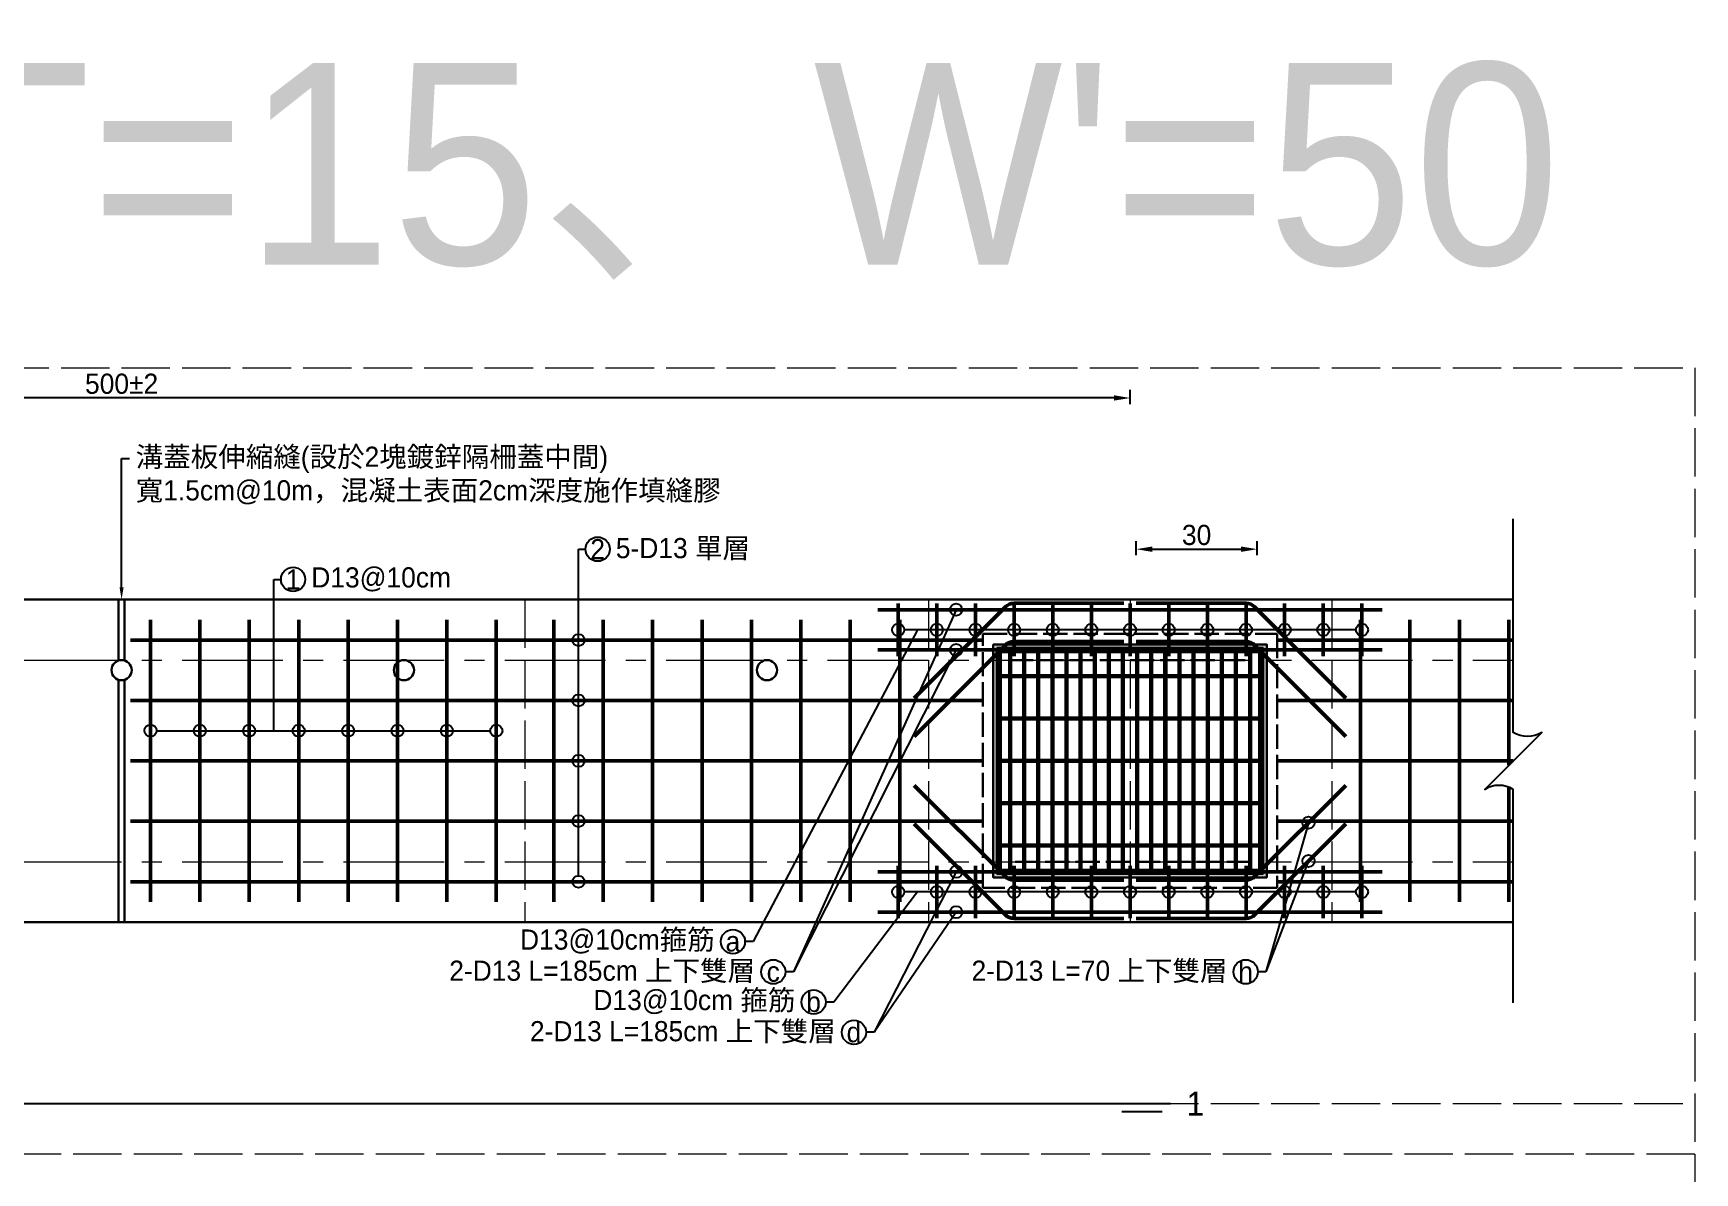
# Model space of a CAD drawing. Extents: x -4891 to 4829, y -5666 to -3242.
# Drawn here: x -2562.8 to -2150.9, y -4545.9 to -4263.3 of the extents above; entities that cross this region are included whole.
import ezdxf
from ezdxf import colors
from ezdxf.entities.mleader import LeaderData, LeaderLine
from ezdxf.math import Vec2, Vec3

# ---------------------------------------------------------------- set-up
doc = ezdxf.new("R2010")
doc.units = 0
doc.header["$MEASUREMENT"] = 0
doc.linetypes.add('ACAD_ISO02W100', pattern=[15, 12, -3])
doc.linetypes.add('CENTERX2', pattern=[4, 2.5, -0.5, 0.5, -0.5])
doc.layers.add('一、4.基本-隱藏', color=9, linetype='ACAD_ISO02W100', lineweight=20, plot=False)
doc.layers.add('三、3.文字-註解文字', color=2, linetype='Continuous')
for name, color, linetype, lineweight in [('二、1.繪圖-既有設施', 8, 'Continuous', 20), ('二、2.繪圖-施作項目', 181, 'Continuous', 30), ('二、5.繪圖-鋼筋', 60, 'Continuous', 50), ('二、6.繪圖-其他施作項目', 35, 'Continuous', 30)]:
    doc.layers.add(name, color=color, linetype=linetype, lineweight=lineweight)
doc.styles.add('次圖名(詳圖)', font='MS PGothic.ttf', dxfattribs={"height": 6})
doc.styles.add('註解文字', font='MS PGothic.ttf', dxfattribs={"height": 5})
doc.dimstyles.new('註解文字', dxfattribs={"dimtxt": 5, "dimasz": 4, "dimexe": 2, "dimexo": 2.5, "dimgap": 1, "dimtad": 2, "dimzin": 0, "dimdsep": 46, "dimtxsty": '註解文字', "dimcen": 0.1, "dimclrd": 144, "dimclre": 144, "dimclrt": 256, "dimadec": 0, "dimazin": 0, "dimtfac": 1, "dimtofl": 0, "dimtmove": 0, "dimatfit": 3, "dimfxl": 1.5, "dimfxlon": 1, "dimtolj": 1, "dimtzin": 0, "dimlwd": -1, "dimlwe": -1, "dimarcsym": 1})
pattern_1 = [(45, (-3611.2158, -4235.1416), (-2.65165, 2.65165), []), (45, (-3610.332, -4235.1416), (-2.65165, 2.65165), []), (45, (-3609.448, -4235.1416), (-2.65165, 2.65165), []), (45, (-3608.564, -4235.1416), (-2.65165, 2.65165), [])]

# ---------------------------------------------------------------- blocks, each defined once
blk = doc.blocks.new('_None')
blk = doc.blocks.new('*D168')
at = {"layer": 'Defpoints', "color": 0, "transparency": 16777216}
for p in [(-2790.85, -4353.8), (-2790.85, -4408.8), (-2290.85, -4408.8)]:
    blk.add_point(p, dxfattribs=at)
at = {"layer": '三、3.文字-註解文字', "color": 144, "transparency": 16777216}
for p, q in [((-2790.85, -4355.3), (-2790.85, -4351.8)), ((-2294.85, -4353.8), (-2786.85, -4353.8)), ((-2290.85, -4355.3), (-2290.85, -4351.8))]:
    blk.add_line(p, q, dxfattribs=at)
for points in [[(-2786.85, -4353.13), (-2786.85, -4354.46), (-2790.85, -4353.8)], [(-2294.85, -4353.13), (-2294.85, -4354.46), (-2290.85, -4353.8)]]:
    blk.add_solid(points, dxfattribs=at)
at = {"layer": '三、3.文字-註解文字', "transparency": 16777216, "insert": (-2540.85, -4350.3), "char_height": 5, "attachment_point": 5, "style": '註解文字'}
blk.add_mtext('\\A1;500±2', dxfattribs=at)
blk = doc.blocks.new('*D169')
at = {"layer": 'Defpoints', "color": 0, "linetype": 'Continuous', "transparency": 16777216}
for p in [(-2259.35, -4391.3), (-2289.35, -4404.72), (-2259.35, -4404.72)]:
    blk.add_point(p, dxfattribs=at)
at = {"layer": '三、3.文字-註解文字', "color": 144, "transparency": 16777216}
for p, q in [((-2289.35, -4392.8), (-2289.35, -4389.3)), ((-2259.35, -4392.8), (-2259.35, -4389.3)), ((-2285.35, -4391.3), (-2263.35, -4391.3))]:
    blk.add_line(p, q, dxfattribs=at)
at = {"layer": '三、3.文字-註解文字', "color": 144, "linetype": 'Continuous', "transparency": 16777216}
for points in [[(-2285.35, -4390.63), (-2285.35, -4391.96), (-2289.35, -4391.3)], [(-2263.35, -4390.63), (-2263.35, -4391.96), (-2259.35, -4391.3)]]:
    blk.add_solid(points, dxfattribs=at)
at = {"layer": '三、3.文字-註解文字', "linetype": 'Continuous', "transparency": 16777216, "insert": (-2274.35, -4387.8), "char_height": 5, "attachment_point": 5, "style": '註解文字'}
blk.add_mtext('\\A1;30', dxfattribs=at)
blk = doc.blocks.new('_Small')
at = {"color": 0, "linetype": 'ByBlock', "lineweight": -2}
blk.add_circle((0, 0), 0.25, dxfattribs=at)

msp = doc.modelspace()

# ---------------------------------------------------------------- hatches: boundary and pattern name
at = {"layer": '二、6.繪圖-其他施作項目'}
h = msp.add_hatch(color=256, dxfattribs=at)
h.dxf.hatch_style = 1
h.paths.add_polyline_path([(-2324.755, -4472.696), (-2256.955, -4472.696), (-2256.955, -4414.896), (-2324.755, -4414.896)])
h.paths.add_polyline_path([(-2323.855, -4415.796), (-2257.855, -4415.796), (-2257.855, -4471.796), (-2323.855, -4471.796)], flags=16)
h = msp.add_hatch(dxfattribs=at)
h.set_pattern_fill('ANSI34', color=256, scale=5)
h.set_pattern_definition(pattern_1)
h.paths.add_polyline_path([(-2258.855, -4422.546), (-2322.855, -4422.546), (-2322.855, -4423.046), (-2258.855, -4423.046)])
h = msp.add_hatch(dxfattribs=at)
h.set_pattern_fill('ANSI34', color=256, scale=5)
h.set_pattern_definition(pattern_1)
h.paths.add_polyline_path([(-2258.855, -4433.046), (-2322.855, -4433.046), (-2322.855, -4433.546), (-2258.855, -4433.546)])
h = msp.add_hatch(dxfattribs=at)
h.set_pattern_fill('ANSI34', color=256, scale=5)
h.set_pattern_definition(pattern_1)
h.paths.add_polyline_path([(-2258.855, -4443.546), (-2322.855, -4443.546), (-2322.855, -4444.046), (-2258.855, -4444.046)])
h = msp.add_hatch(dxfattribs=at)
h.set_pattern_fill('ANSI34', color=256, scale=5)
h.set_pattern_definition(pattern_1)
h.paths.add_polyline_path([(-2258.855, -4454.046), (-2322.855, -4454.046), (-2322.855, -4454.546), (-2258.855, -4454.546)])
h = msp.add_hatch(dxfattribs=at)
h.set_pattern_fill('ANSI34', color=256, scale=5)
h.set_pattern_definition(pattern_1)
h.paths.add_polyline_path([(-2258.855, -4464.546), (-2322.855, -4464.546), (-2322.855, -4465.046), (-2258.855, -4465.046)])

# ---------------------------------------------------------------- linework, layer by layer
at = {"layer": '一、4.基本-隱藏'}
for points in [[(-2930.855, -4346.296), (-2150.855, -4346.296), (-2150.855, -4853.296), (-2930.855, -4853.296)], [(-2930.855, -4346.296), (-2150.855, -4346.296), (-2150.855, -4541.296), (-2930.855, -4541.296)]]:
    msp.add_lwpolyline(points, close=True, dxfattribs=at)
for points in [[(-2440.855, -4403.796), (-2440.855, -4483.796)], [(-2340.855, -4403.796), (-2340.855, -4483.796)], [(-2290.855, -4403.796), (-2290.855, -4483.796)], [(-2240.855, -4403.796), (-2240.855, -4483.796)], [(-2930.855, -4528.796), (-2150.855, -4528.796)]]:
    msp.add_lwpolyline(points, dxfattribs=at)
at = {"layer": '三、3.文字-註解文字'}
msp.add_lwpolyline([(-2195.855, -4503.796), (-2195.855, -4450.867, 0.2828427), (-2202.926, -4450.867), (-2188.784, -4436.725, -0.2828427), (-2195.855, -4436.725), (-2195.855, -4383.796)], format="xyb", dxfattribs=at)
at = {"layer": '三、3.文字-註解文字', "color": 144}
for points in [[(-2234.855, -4411.296), (-2346.855, -4411.296)], [(-2532.205, -4436.315), (-2449.465, -4436.315)], [(-2234.855, -4476.296), (-2346.855, -4476.296)]]:
    msp.add_lwpolyline(points, dxfattribs=at)
at = {"layer": '三、3.文字-註解文字'}
for points in [[(-2800.855, -4528.796), (-2280.855, -4528.796)], [(-2282.855, -4530.796), (-2292.855, -4530.796)]]:
    msp.add_lwpolyline(points, dxfattribs=at)
for centre in [(-2422.83, -4391.296), (-2498.33, -4398.796), (-2389.308, -4488.602), (-2379.308, -4496.102), (-2262.191, -4496.102), (-2369.308, -4503.602), (-2359.308, -4511.102)]:
    msp.add_circle(centre, 3, dxfattribs=at)
at = {"layer": '三、3.文字-註解文字', "color": 144}
for centre in [(-2348.355, -4411.296), (-2338.772, -4411.296), (-2329.188, -4411.296), (-2319.605, -4411.296), (-2310.022, -4411.296), (-2300.438, -4411.296), (-2290.855, -4411.296), (-2281.272, -4411.296), (-2271.688, -4411.296), (-2262.105, -4411.296), (-2252.522, -4411.296), (-2242.938, -4411.296), (-2233.355, -4411.296), (-2427.58, -4413.833), (-2427.58, -4428.796), (-2533.705, -4436.277), (-2521.455, -4436.315), (-2509.205, -4436.315), (-2496.955, -4436.315), (-2484.705, -4436.315), (-2472.455, -4436.315), (-2460.205, -4436.315), (-2447.965, -4436.315), (-2427.58, -4443.796), (-2427.58, -4458.721), (-2427.58, -4473.758), (-2348.355, -4476.296), (-2338.772, -4476.296), (-2329.188, -4476.296), (-2319.605, -4476.296), (-2310.022, -4476.296), (-2300.438, -4476.296), (-2290.855, -4476.296), (-2281.272, -4476.296), (-2271.688, -4476.296), (-2262.105, -4476.296), (-2252.522, -4476.296), (-2242.938, -4476.296), (-2233.355, -4476.296)]:
    msp.add_circle(centre, 1.5, dxfattribs=at)
at = {"layer": '二、1.繪圖-既有設施', "linetype": 'CENTERX2', "ltscale": 10}
for points in [[(-2885.855, -4418.796), (-2195.855, -4418.796)], [(-2885.855, -4468.796), (-2195.855, -4468.796)]]:
    msp.add_lwpolyline(points, dxfattribs=at)
at = {"layer": '二、2.繪圖-施作項目', "linetype": 'Continuous'}
for points in [[(-2885.855, -4403.796), (-2195.855, -4403.796)], [(-2541.605, -4403.796), (-2541.605, -4418.911)], [(-2540.105, -4403.796), (-2540.105, -4418.911)], [(-2541.605, -4423.681), (-2541.605, -4483.796)], [(-2540.105, -4423.681), (-2540.105, -4483.796)], [(-2885.855, -4483.796), (-2195.855, -4483.796)]]:
    msp.add_lwpolyline(points, dxfattribs=at)
at = {"layer": '二、5.繪圖-鋼筋'}
for points in [[(-2353.355, -4406.296), (-2228.355, -4406.296)], [(-2348.355, -4417.796), (-2348.355, -4404.796)], [(-2338.772, -4417.796), (-2338.772, -4404.796)], [(-2329.188, -4417.796), (-2329.188, -4404.796)], [(-2319.605, -4417.796), (-2319.605, -4404.796)], [(-2310.022, -4417.796), (-2310.022, -4404.796)], [(-2300.438, -4417.796), (-2300.438, -4404.796)], [(-2290.855, -4417.796), (-2290.855, -4404.796)], [(-2281.272, -4417.796), (-2281.272, -4404.796)], [(-2271.688, -4417.796), (-2271.688, -4404.796)], [(-2262.105, -4417.796), (-2262.105, -4404.796)], [(-2252.522, -4417.796), (-2252.522, -4404.796)], [(-2242.938, -4417.796), (-2242.938, -4404.796)], [(-2233.355, -4417.796), (-2233.355, -4404.796)], [(-2533.705, -4408.846), (-2533.705, -4478.746)], [(-2521.455, -4408.846), (-2521.455, -4478.746)], [(-2509.205, -4408.846), (-2509.205, -4478.746)], [(-2496.955, -4408.846), (-2496.955, -4478.746)], [(-2484.705, -4408.846), (-2484.705, -4478.746)], [(-2472.455, -4408.846), (-2472.455, -4478.746)], [(-2460.205, -4408.846), (-2460.205, -4478.746)], [(-2447.965, -4408.846), (-2447.965, -4478.746)], [(-2433.705, -4408.846), (-2433.705, -4478.746)], [(-2421.455, -4408.846), (-2421.455, -4478.746)], [(-2409.205, -4408.846), (-2409.205, -4478.746)], [(-2396.955, -4408.846), (-2396.955, -4478.746)], [(-2384.705, -4408.846), (-2384.705, -4478.746)], [(-2372.455, -4408.846), (-2372.455, -4478.746)], [(-2360.205, -4408.846), (-2360.205, -4478.746)], [(-2347.965, -4408.846), (-2347.965, -4478.746)], [(-2233.705, -4408.846), (-2233.705, -4478.746)], [(-2221.455, -4408.846), (-2221.455, -4478.746)], [(-2209.205, -4408.846), (-2209.205, -4478.746)], [(-2196.955, -4408.846), (-2196.955, -4444.896)], [(-2353.355, -4416.296), (-2228.355, -4416.296)], [(-2196.955, -4450.322), (-2196.955, -4478.746)], [(-2353.355, -4471.296), (-2228.355, -4471.296)], [(-2348.355, -4469.796), (-2348.355, -4482.796)], [(-2338.772, -4469.796), (-2338.772, -4482.796)], [(-2329.188, -4469.796), (-2329.188, -4482.796)], [(-2319.605, -4469.796), (-2319.605, -4482.796)], [(-2310.022, -4469.796), (-2310.022, -4482.796)], [(-2300.438, -4469.796), (-2300.438, -4482.796)], [(-2290.855, -4469.796), (-2290.855, -4482.796)], [(-2281.272, -4469.796), (-2281.272, -4482.796)], [(-2271.688, -4469.796), (-2271.688, -4482.796)], [(-2262.105, -4469.796), (-2262.105, -4482.796)], [(-2252.522, -4469.796), (-2252.522, -4482.796)], [(-2242.938, -4469.796), (-2242.938, -4482.796)], [(-2233.355, -4469.796), (-2233.355, -4482.796)], [(-2353.355, -4481.296), (-2228.355, -4481.296)]]:
    msp.add_lwpolyline(points, dxfattribs=at)
for points in [[(-2292.355, -4404.716), (-2319.612, -4404.716, 0.1989124), (-2321.734, -4405.595), (-2344.355, -4428.216)], [(-2289.355, -4404.716), (-2262.098, -4404.716, -0.1989124), (-2259.976, -4405.595), (-2237.355, -4428.216)], [(-2292.355, -4414.216), (-2319.612, -4414.216, 0.1989124), (-2321.734, -4415.095), (-2344.355, -4437.716)], [(-2289.355, -4414.216), (-2262.098, -4414.216, -0.1989124), (-2259.976, -4415.095), (-2237.355, -4437.716)], [(-2292.355, -4473.376), (-2319.612, -4473.376, -0.1989124), (-2321.734, -4472.497), (-2344.355, -4449.876)], [(-2289.355, -4473.376), (-2262.098, -4473.376, 0.1989124), (-2259.976, -4472.497), (-2237.355, -4449.876)], [(-2292.355, -4482.876), (-2319.612, -4482.876, -0.1989124), (-2321.734, -4481.997), (-2344.355, -4459.376)], [(-2289.355, -4482.876), (-2262.098, -4482.876, 0.1989124), (-2259.976, -4481.997), (-2237.355, -4459.376)]]:
    msp.add_lwpolyline(points, format="xyb", dxfattribs=at)
at = {"layer": '二、5.繪圖-鋼筋', "linetype": 'Continuous'}
for points in [[(-2538.605, -4413.833), (-2327.355, -4413.833)], [(-2254.355, -4413.833), (-2195.855, -4413.833)], [(-2538.605, -4428.796), (-2327.355, -4428.796)], [(-2254.355, -4428.796), (-2195.855, -4428.796)], [(-2538.605, -4443.758), (-2327.355, -4443.758)], [(-2254.355, -4443.758), (-2195.855, -4443.758)], [(-2538.605, -4458.721), (-2327.355, -4458.721)], [(-2254.355, -4458.721), (-2195.855, -4458.721)], [(-2538.605, -4473.758), (-2327.355, -4473.758)], [(-2254.355, -4473.758), (-2195.855, -4473.758)]]:
    msp.add_lwpolyline(points, dxfattribs=at)
at = {"layer": '二、6.繪圖-其他施作項目', "linetype": 'ACAD_ISO02W100', "ltscale": 0.5}
for points in [[(-2327.355, -4412.296), (-2254.355, -4412.296), (-2254.355, -4475.296), (-2327.355, -4475.296)], [(-2320.855, -4418.796), (-2260.855, -4418.796), (-2260.855, -4468.796), (-2320.855, -4468.796)]]:
    msp.add_lwpolyline(points, close=True, dxfattribs=at)
at = {"layer": '二、6.繪圖-其他施作項目'}
for points in [[(-2324.755, -4414.896), (-2256.955, -4414.896), (-2256.955, -4472.696), (-2324.755, -4472.696)], [(-2323.855, -4415.796), (-2257.855, -4415.796), (-2257.855, -4471.796), (-2323.855, -4471.796)], [(-2323.355, -4416.296), (-2258.355, -4416.296), (-2258.355, -4471.296), (-2323.355, -4471.296)]]:
    msp.add_lwpolyline(points, close=True, dxfattribs=at)
for points in [[(-2323.355, -4416.296), (-2258.355, -4416.296)], [(-2323.355, -4416.296), (-2323.355, -4471.296)], [(-2322.855, -4416.296), (-2322.855, -4471.296)], [(-2322.855, -4416.796), (-2258.855, -4416.796)], [(-2320.855, -4416.796), (-2320.855, -4422.546)], [(-2320.355, -4416.796), (-2320.355, -4422.546)], [(-2317.355, -4416.796), (-2317.355, -4422.546)], [(-2316.855, -4416.796), (-2316.855, -4422.546)], [(-2313.855, -4416.796), (-2313.855, -4422.546)], [(-2313.355, -4416.796), (-2313.355, -4422.546)], [(-2310.355, -4416.796), (-2310.355, -4422.546)], [(-2309.855, -4416.796), (-2309.855, -4422.546)], [(-2306.855, -4416.796), (-2306.855, -4422.546)], [(-2306.355, -4416.796), (-2306.355, -4422.546)], [(-2303.355, -4416.796), (-2303.355, -4422.546)], [(-2302.855, -4416.796), (-2302.855, -4422.546)], [(-2299.855, -4416.796), (-2299.855, -4422.546)], [(-2299.355, -4416.796), (-2299.355, -4422.546)], [(-2296.355, -4416.796), (-2296.355, -4422.546)], [(-2295.855, -4416.796), (-2295.855, -4422.546)], [(-2292.855, -4416.796), (-2292.855, -4422.546)], [(-2292.355, -4416.796), (-2292.355, -4422.546)], [(-2289.355, -4416.796), (-2289.355, -4422.546)], [(-2288.855, -4416.796), (-2288.855, -4422.546)], [(-2285.855, -4416.796), (-2285.855, -4422.546)], [(-2285.355, -4416.796), (-2285.355, -4422.546)], [(-2282.355, -4416.796), (-2282.355, -4422.546)], [(-2281.855, -4416.796), (-2281.855, -4422.546)], [(-2278.855, -4416.796), (-2278.855, -4422.546)], [(-2278.355, -4416.796), (-2278.355, -4422.546)], [(-2275.355, -4416.796), (-2275.355, -4422.546)], [(-2274.855, -4416.796), (-2274.855, -4422.546)], [(-2271.855, -4416.796), (-2271.855, -4422.546)], [(-2271.355, -4416.796), (-2271.355, -4422.546)], [(-2268.355, -4416.796), (-2268.355, -4422.546)], [(-2267.855, -4416.796), (-2267.855, -4422.546)], [(-2264.855, -4416.796), (-2264.855, -4422.546)], [(-2264.355, -4416.796), (-2264.355, -4422.546)], [(-2261.355, -4416.796), (-2261.355, -4422.546)], [(-2260.855, -4416.796), (-2260.855, -4422.546)], [(-2258.855, -4416.296), (-2258.855, -4471.296)], [(-2258.355, -4416.296), (-2258.355, -4471.296)], [(-2322.855, -4422.546), (-2258.855, -4422.546)], [(-2322.855, -4423.046), (-2258.855, -4423.046)], [(-2320.855, -4423.046), (-2320.855, -4433.046)], [(-2320.355, -4423.046), (-2320.355, -4433.046)], [(-2317.355, -4423.046), (-2317.355, -4433.046)], [(-2316.855, -4423.046), (-2316.855, -4433.046)], [(-2313.855, -4423.046), (-2313.855, -4433.046)], [(-2313.355, -4423.046), (-2313.355, -4433.046)], [(-2310.355, -4423.046), (-2310.355, -4433.046)], [(-2309.855, -4423.046), (-2309.855, -4433.046)], [(-2306.855, -4423.046), (-2306.855, -4433.046)], [(-2306.355, -4423.046), (-2306.355, -4433.046)], [(-2303.355, -4423.046), (-2303.355, -4433.046)], [(-2302.855, -4423.046), (-2302.855, -4433.046)], [(-2299.855, -4423.046), (-2299.855, -4433.046)], [(-2299.355, -4423.046), (-2299.355, -4433.046)], [(-2296.355, -4423.046), (-2296.355, -4433.046)], [(-2295.855, -4423.046), (-2295.855, -4433.046)], [(-2292.855, -4423.046), (-2292.855, -4433.046)], [(-2292.355, -4423.046), (-2292.355, -4433.046)], [(-2289.355, -4423.046), (-2289.355, -4433.046)], [(-2288.855, -4423.046), (-2288.855, -4433.046)], [(-2285.855, -4423.046), (-2285.855, -4433.046)], [(-2285.355, -4423.046), (-2285.355, -4433.046)], [(-2282.355, -4423.046), (-2282.355, -4433.046)], [(-2281.855, -4423.046), (-2281.855, -4433.046)], [(-2278.855, -4423.046), (-2278.855, -4433.046)], [(-2278.355, -4423.046), (-2278.355, -4433.046)], [(-2275.355, -4423.046), (-2275.355, -4433.046)], [(-2274.855, -4423.046), (-2274.855, -4433.046)], [(-2271.855, -4423.046), (-2271.855, -4433.046)], [(-2271.355, -4423.046), (-2271.355, -4433.046)], [(-2268.355, -4423.046), (-2268.355, -4433.046)], [(-2267.855, -4423.046), (-2267.855, -4433.046)], [(-2264.855, -4423.046), (-2264.855, -4433.046)], [(-2264.355, -4423.046), (-2264.355, -4433.046)], [(-2261.355, -4423.046), (-2261.355, -4433.046)], [(-2260.855, -4423.046), (-2260.855, -4433.046)], [(-2322.855, -4433.046), (-2258.855, -4433.046)], [(-2322.855, -4433.546), (-2258.855, -4433.546)], [(-2320.855, -4433.546), (-2320.855, -4443.546)], [(-2320.355, -4433.546), (-2320.355, -4443.546)], [(-2317.355, -4433.546), (-2317.355, -4443.546)], [(-2316.855, -4433.546), (-2316.855, -4443.546)], [(-2313.855, -4433.546), (-2313.855, -4443.546)], [(-2313.355, -4433.546), (-2313.355, -4443.546)], [(-2310.355, -4433.546), (-2310.355, -4443.546)], [(-2309.855, -4433.546), (-2309.855, -4443.546)], [(-2306.855, -4433.546), (-2306.855, -4443.546)], [(-2306.355, -4433.546), (-2306.355, -4443.546)], [(-2303.355, -4433.546), (-2303.355, -4443.546)], [(-2302.855, -4433.546), (-2302.855, -4443.546)], [(-2299.855, -4433.546), (-2299.855, -4443.546)], [(-2299.355, -4433.546), (-2299.355, -4443.546)], [(-2296.355, -4433.546), (-2296.355, -4443.546)], [(-2295.855, -4433.546), (-2295.855, -4443.546)], [(-2292.855, -4433.546), (-2292.855, -4443.546)], [(-2292.355, -4433.546), (-2292.355, -4443.546)], [(-2289.355, -4433.546), (-2289.355, -4443.546)], [(-2288.855, -4433.546), (-2288.855, -4443.546)], [(-2285.855, -4433.546), (-2285.855, -4443.546)], [(-2285.355, -4433.546), (-2285.355, -4443.546)], [(-2282.355, -4433.546), (-2282.355, -4443.546)], [(-2281.855, -4433.546), (-2281.855, -4443.546)], [(-2278.855, -4433.546), (-2278.855, -4443.546)], [(-2278.355, -4433.546), (-2278.355, -4443.546)], [(-2275.355, -4433.546), (-2275.355, -4443.546)], [(-2274.855, -4433.546), (-2274.855, -4443.546)], [(-2271.855, -4433.546), (-2271.855, -4443.546)], [(-2271.355, -4433.546), (-2271.355, -4443.546)], [(-2268.355, -4433.546), (-2268.355, -4443.546)], [(-2267.855, -4433.546), (-2267.855, -4443.546)], [(-2264.855, -4433.546), (-2264.855, -4443.546)], [(-2264.355, -4433.546), (-2264.355, -4443.546)], [(-2261.355, -4433.546), (-2261.355, -4443.546)], [(-2260.855, -4433.546), (-2260.855, -4443.546)], [(-2322.855, -4443.546), (-2258.855, -4443.546)], [(-2322.855, -4444.046), (-2258.855, -4444.046)], [(-2320.855, -4444.046), (-2320.855, -4454.046)], [(-2320.355, -4444.046), (-2320.355, -4454.046)], [(-2317.355, -4444.046), (-2317.355, -4454.046)], [(-2316.855, -4444.046), (-2316.855, -4454.046)], [(-2313.855, -4444.046), (-2313.855, -4454.046)], [(-2313.355, -4444.046), (-2313.355, -4454.046)], [(-2310.355, -4444.046), (-2310.355, -4454.046)], [(-2309.855, -4444.046), (-2309.855, -4454.046)], [(-2306.855, -4444.046), (-2306.855, -4454.046)], [(-2306.355, -4444.046), (-2306.355, -4454.046)], [(-2303.355, -4444.046), (-2303.355, -4454.046)], [(-2302.855, -4444.046), (-2302.855, -4454.046)], [(-2299.855, -4444.046), (-2299.855, -4454.046)], [(-2299.355, -4444.046), (-2299.355, -4454.046)], [(-2296.355, -4444.046), (-2296.355, -4454.046)], [(-2295.855, -4444.046), (-2295.855, -4454.046)], [(-2292.855, -4444.046), (-2292.855, -4454.046)], [(-2292.355, -4444.046), (-2292.355, -4454.046)], [(-2289.355, -4444.046), (-2289.355, -4454.046)], [(-2288.855, -4444.046), (-2288.855, -4454.046)], [(-2285.855, -4444.046), (-2285.855, -4454.046)], [(-2285.355, -4444.046), (-2285.355, -4454.046)], [(-2282.355, -4444.046), (-2282.355, -4454.046)], [(-2281.855, -4444.046), (-2281.855, -4454.046)], [(-2278.855, -4444.046), (-2278.855, -4454.046)], [(-2278.355, -4444.046), (-2278.355, -4454.046)], [(-2275.355, -4444.046), (-2275.355, -4454.046)], [(-2274.855, -4444.046), (-2274.855, -4454.046)], [(-2271.855, -4444.046), (-2271.855, -4454.046)], [(-2271.355, -4444.046), (-2271.355, -4454.046)], [(-2268.355, -4444.046), (-2268.355, -4454.046)], [(-2267.855, -4444.046), (-2267.855, -4454.046)], [(-2264.855, -4444.046), (-2264.855, -4454.046)], [(-2264.355, -4444.046), (-2264.355, -4454.046)], [(-2261.355, -4444.046), (-2261.355, -4454.046)], [(-2260.855, -4444.046), (-2260.855, -4454.046)], [(-2322.855, -4454.046), (-2258.855, -4454.046)], [(-2322.855, -4454.546), (-2258.855, -4454.546)], [(-2320.855, -4454.546), (-2320.855, -4464.546)], [(-2320.355, -4454.546), (-2320.355, -4464.546)], [(-2317.355, -4454.546), (-2317.355, -4464.546)], [(-2316.855, -4454.546), (-2316.855, -4464.546)], [(-2313.855, -4454.546), (-2313.855, -4464.546)], [(-2313.355, -4454.546), (-2313.355, -4464.546)], [(-2310.355, -4454.546), (-2310.355, -4464.546)], [(-2309.855, -4454.546), (-2309.855, -4464.546)], [(-2306.855, -4454.546), (-2306.855, -4464.546)], [(-2306.355, -4454.546), (-2306.355, -4464.546)], [(-2303.355, -4454.546), (-2303.355, -4464.546)], [(-2302.855, -4454.546), (-2302.855, -4464.546)], [(-2299.855, -4454.546), (-2299.855, -4464.546)], [(-2299.355, -4454.546), (-2299.355, -4464.546)], [(-2296.355, -4454.546), (-2296.355, -4464.546)], [(-2295.855, -4454.546), (-2295.855, -4464.546)], [(-2292.855, -4454.546), (-2292.855, -4464.546)], [(-2292.355, -4454.546), (-2292.355, -4464.546)], [(-2289.355, -4454.546), (-2289.355, -4464.546)], [(-2288.855, -4454.546), (-2288.855, -4464.546)], [(-2285.855, -4454.546), (-2285.855, -4464.546)], [(-2285.355, -4454.546), (-2285.355, -4464.546)], [(-2282.355, -4454.546), (-2282.355, -4464.546)], [(-2281.855, -4454.546), (-2281.855, -4464.546)], [(-2278.855, -4454.546), (-2278.855, -4464.546)], [(-2278.355, -4454.546), (-2278.355, -4464.546)], [(-2275.355, -4454.546), (-2275.355, -4464.546)], [(-2274.855, -4454.546), (-2274.855, -4464.546)], [(-2271.855, -4454.546), (-2271.855, -4464.546)], [(-2271.355, -4454.546), (-2271.355, -4464.546)], [(-2268.355, -4454.546), (-2268.355, -4464.546)], [(-2267.855, -4454.546), (-2267.855, -4464.546)], [(-2264.855, -4454.546), (-2264.855, -4464.546)], [(-2264.355, -4454.546), (-2264.355, -4464.546)], [(-2261.355, -4454.546), (-2261.355, -4464.546)], [(-2260.855, -4454.546), (-2260.855, -4464.546)], [(-2322.855, -4464.546), (-2258.855, -4464.546)], [(-2322.855, -4465.046), (-2258.855, -4465.046)], [(-2320.855, -4465.046), (-2320.855, -4470.796)], [(-2320.355, -4465.046), (-2320.355, -4470.796)], [(-2317.355, -4465.046), (-2317.355, -4470.796)], [(-2316.855, -4465.046), (-2316.855, -4470.796)], [(-2313.855, -4465.046), (-2313.855, -4470.796)], [(-2313.355, -4465.046), (-2313.355, -4470.796)], [(-2310.355, -4465.046), (-2310.355, -4470.796)], [(-2309.855, -4465.046), (-2309.855, -4470.796)], [(-2306.855, -4465.046), (-2306.855, -4470.796)], [(-2306.355, -4465.046), (-2306.355, -4470.796)], [(-2303.355, -4465.046), (-2303.355, -4470.796)], [(-2302.855, -4465.046), (-2302.855, -4470.796)], [(-2299.855, -4465.046), (-2299.855, -4470.796)], [(-2299.355, -4465.046), (-2299.355, -4470.796)], [(-2296.355, -4465.046), (-2296.355, -4470.796)], [(-2295.855, -4465.046), (-2295.855, -4470.796)], [(-2292.855, -4465.046), (-2292.855, -4470.796)], [(-2292.355, -4465.046), (-2292.355, -4470.796)], [(-2289.355, -4465.046), (-2289.355, -4470.796)], [(-2288.855, -4465.046), (-2288.855, -4470.796)], [(-2285.855, -4465.046), (-2285.855, -4470.796)], [(-2285.355, -4465.046), (-2285.355, -4470.796)], [(-2282.355, -4465.046), (-2282.355, -4470.796)], [(-2281.855, -4465.046), (-2281.855, -4470.796)], [(-2278.855, -4465.046), (-2278.855, -4470.796)], [(-2278.355, -4465.046), (-2278.355, -4470.796)], [(-2275.355, -4465.046), (-2275.355, -4470.796)], [(-2274.855, -4465.046), (-2274.855, -4470.796)], [(-2271.855, -4465.046), (-2271.855, -4470.796)], [(-2271.355, -4465.046), (-2271.355, -4470.796)], [(-2268.355, -4465.046), (-2268.355, -4470.796)], [(-2267.855, -4465.046), (-2267.855, -4470.796)], [(-2264.855, -4465.046), (-2264.855, -4470.796)], [(-2264.355, -4465.046), (-2264.355, -4470.796)], [(-2261.355, -4465.046), (-2261.355, -4470.796)], [(-2260.855, -4465.046), (-2260.855, -4470.796)], [(-2323.355, -4471.296), (-2258.355, -4471.296)], [(-2322.855, -4470.796), (-2258.855, -4470.796)]]:
    msp.add_lwpolyline(points, dxfattribs=at)
for centre in [(-2540.855, -4421.296), (-2470.855, -4421.296), (-2380.855, -4421.296)]:
    msp.add_circle(centre, 2.5, dxfattribs=at)

# ---------------------------------------------------------------- texts
at = {"layer": '三、3.文字-註解文字'}
for s, width, gutter_width, insert, char_height, attachment_point, style in [("{\\fMS PGothic|b0|i0|c128|p34;原址拓寬  T=15、W}'{\\fMS PGothic|b0|i0|c128|p34;=}5{\\fMS PGothic|b0|i0|c128|p34;0}", 736.25874, 25, (-2540.855, -4326.296), 50, 8, '註解文字'), ('2', 8.38231, 30, (-2422.83, -4391.296), 5, 5, '註解文字'), ('5-D13 單層', 42.88103, 30, (-2418.33, -4391.296), 5, 4, '註解文字'), ('1', 8.38231, 30, (-2498.33, -4398.796), 5, 5, '註解文字'), ('D13@10cm', 15.95159, 30, (-2493.83, -4398.796), 5, 4, '註解文字'), ('{\\fMS PGothic|b0|i0|c128|p34;D13@10cm}箍筋', 47.84009, 30, (-2393.808, -4488.602), 5, 6, '註解文字'), ('a', 8.38231, 30, (-2389.308, -4488.602), 5, 5, '註解文字'), ('{\\fMS PGothic|b0|i0|c128|p34;2-D13 L=1}8{\\fMS PGothic|b0|i0|c128|p34;5cm }上下雙{\\fMS PGothic|b0|i0|c128|p34;層}', 82.71347, 30, (-2383.808, -4496.102), 5, 6, '註解文字'), ('{\\fMS PGothic|b0|i0|c128|p34;2-D13 L=70 }上下雙{\\fMS PGothic|b0|i0|c128|p34;層}', 78.12323, 30, (-2266.691, -4496.102), 5, 6, '註解文字'), ('h', 8.38231, 30, (-2262.191, -4496.102), 5, 5, '註解文字'), ('c', 8.38231, 30, (-2379.308, -4496.102), 5, 5, '註解文字'), ('{\\fMS PGothic|b0|i0|c128|p34;D13@10cm }箍筋', 78.12323, 30, (-2373.808, -4503.602), 5, 6, '註解文字'), ('b', 8.38231, 30, (-2369.308, -4503.602), 5, 5, '註解文字'), ('{\\fMS PGothic|b0|i0|c128|p34;2-D13 L=1}8{\\fMS PGothic|b0|i0|c128|p34;5cm }上下雙{\\fMS PGothic|b0|i0|c128|p34;層}', 81.61171, 30, (-2363.808, -4511.102), 5, 6, '註解文字'), ('d', 8.38231, 30, (-2359.308, -4511.102), 5, 5, '註解文字'), ('1', 3, 15, (-2276.855, -4528.796), 6, 4, '次圖名(詳圖)')]:
    msp.add_mtext_dynamic_manual_height_columns(s, width=width, gutter_width=gutter_width, heights=[0], dxfattribs=dict(at, insert=insert, char_height=char_height, attachment_point=attachment_point, style=style))

# ---------------------------------------------------------------- dimensions: what is measured, and where the dimension line sits
dim = msp.add_linear_dim(base=(-2790.855, -4353.796), p1=(-2290.855, -4408.796), p2=(-2790.855, -4408.796), text='500±2', dimstyle='註解文字', dxfattribs=at)
dim.commit()
dim.dimension.update_dxf_attribs({"geometry": '*D168', "text_midpoint": (-2540.855, -4350.296)})
at = {"layer": '三、3.文字-註解文字', "linetype": 'Continuous'}
dim = msp.add_linear_dim(base=(-2259.355, -4391.296), p1=(-2289.355, -4404.716), p2=(-2259.355, -4404.716), text='30', dimstyle='註解文字', dxfattribs=at)
dim.commit()
dim.dimension.update_dxf_attribs({"geometry": '*D169', "text_midpoint": (-2274.355, -4387.796)})

# ---------------------------------------------------------------- leaders
at = {"layer": '三、3.文字-註解文字'}
ml = msp.add_multileader_mtext('Standard', dxfattribs=at)
ml.set_content('{\\fMS PGothic|b0|i0|c128|p34;溝蓋板伸縮縫(設於2塊鍍鋅隔柵蓋中間)}\\P{\\fMS PGothic|b0|i0|c128|p34;寬1.5cm@10m，混凝土表面2cm深度施作填縫膠}', color=256, style='註解文字')
ml.set_leader_properties(color=144, linetype='ByLayer', lineweight=-1)
ml.build(insert=Vec2(0, 0))
ml.multileader.update_dxf_attribs({"dogleg_length": 2, "arrow_head_size": 3})
ctx = ml.context
ctx.base_point, ctx.char_height, ctx.arrow_head_size, ctx.landing_gap_size, ctx.plane_origin = Vec3(-2538.855, -4368.796), 5, 3, 1.5, Vec3(-2540.855, -4393.602)
notes = []
notes.append((ctx, [(1, (1, 1, 0), (-2540.855, -4368.796), (1, 0), 2, [(0, [(-2540.855, -4403.796)], 0, [])])]))
ctx.mtext.insert, ctx.mtext.width, ctx.mtext.flow_direction = Vec3(-2537.355, -4365.87), 178.42764, 5
ml = msp.add_multileader_mtext('Standard', dxfattribs=at)
ml.set_content('{\\fMS PGothic|b0|i0|c128|p34; }', color=256, style='註解文字')
ml.set_leader_properties(color=144, linetype='ByLayer', lineweight=-1)
ml.set_arrow_properties(name='NONE')
ml.build(insert=Vec2(0, 0))
ml.multileader.update_dxf_attribs({"dogleg_length": 1.75, "arrow_head_size": 3})
ctx = ml.context
ctx.base_point, ctx.char_height, ctx.arrow_head_size, ctx.landing_gap_size, ctx.plane_origin = Vec3(-2425.83, -4391.296), 3, 3, 3, Vec3(-2456.476, -4425.864)
notes.append((ctx, [(0, (1, 1, 0), (-2427.58, -4391.296), (1, 0), 1.75, [(0, [(-2427.58, -4472.258)], 0, [])])]))
ctx.mtext.insert, ctx.mtext.flow_direction = Vec3(-2422.83, -4389.796), 5
ml = msp.add_multileader_mtext('Standard', dxfattribs=at)
ml.set_content('{\\fMS PGothic|b0|i0|c128|p34; }', color=256, style='註解文字')
ml.set_leader_properties(color=144, linetype='ByLayer', lineweight=-1)
ml.set_arrow_properties(name='NONE')
ml.build(insert=Vec2(0, 0))
ml.multileader.update_dxf_attribs({"dogleg_length": 1.75, "arrow_head_size": 3})
ctx = ml.context
ctx.base_point, ctx.char_height, ctx.arrow_head_size, ctx.landing_gap_size, ctx.plane_origin = Vec3(-2501.33, -4398.796), 3, 3, 3, Vec3(-2531.976, -4425.883)
notes.append((ctx, [(0, (1, 1, 0), (-2503.08, -4398.796), (1, 0), 1.75, [(0, [(-2503.08, -4436.315)], 0, [])])]))
ctx.mtext.insert, ctx.mtext.flow_direction = Vec3(-2498.33, -4397.296), 5
ml = msp.add_multileader_mtext('Standard', dxfattribs=at)
ml.set_content(' ', color=256, style='註解文字')
ml.set_leader_properties(color=144, linetype='ByLayer', lineweight=-1)
ml.set_arrow_properties(name='SMALL')
ml.build(insert=Vec2(0, 0))
ml.multileader.update_dxf_attribs({"dogleg_length": 2, "arrow_head_size": 6})
ctx = ml.context
ctx.base_point, ctx.char_height, ctx.arrow_head_size, ctx.landing_gap_size, ctx.plane_origin = Vec3(-2384.524, -4496.102), 5, 6, 3, Vec3(-2356.583, -4461.116)
ctx.text_align_type = 2
notes.append((ctx, [(1, (1, 1, 0), (-2374.308, -4496.102), (-1, 0), 2, [(0, [(-2333.98, -4406.296)], 0, [])])]))
ctx.mtext.insert, ctx.mtext.alignment, ctx.mtext.flow_direction = Vec3(-2379.308, -4493.602), 3, 5
ml = msp.add_multileader_mtext('Standard', dxfattribs=at)
ml.set_content(' ', color=256, style='註解文字')
ml.set_leader_properties(color=144, linetype='ByLayer', lineweight=-1)
ml.set_arrow_properties(name='NONE')
ml.build(insert=Vec2(0, 0))
ml.multileader.update_dxf_attribs({"dogleg_length": 2, "arrow_head_size": 3})
ctx = ml.context
ctx.base_point, ctx.char_height, ctx.arrow_head_size, ctx.landing_gap_size, ctx.plane_origin = Vec3(-2394.524, -4488.602), 5, 3, 3, Vec3(-2366.167, -4473.616)
ctx.text_align_type = 2
notes.append((ctx, [(1, (1, 1, 0), (-2384.308, -4488.602), (-1, 0), 2, [(0, [(-2343.563, -4411.296)], 0, [])])]))
ctx.mtext.insert, ctx.mtext.alignment, ctx.mtext.flow_direction = Vec3(-2389.308, -4486.102), 3, 5
ml = msp.add_multileader_mtext('Standard', dxfattribs=at)
ml.set_content('{\\fMS PGothic|b0|i0|c128|p34; }', color=256, style='註解文字')
ml.set_leader_properties(color=144, linetype='ByLayer', lineweight=-1)
ml.set_arrow_properties(name='SMALL')
ml.build(insert=Vec2(0, 0))
ml.multileader.update_dxf_attribs({"dogleg_length": 2, "arrow_head_size": 6})
ctx = ml.context
ctx.base_point, ctx.char_height, ctx.arrow_head_size, ctx.landing_gap_size, ctx.plane_origin = Vec3(-2384.524, -4496.102), 5, 6, 3, Vec3(-2356.583, -4476.116)
ctx.text_align_type = 2
notes.append((ctx, [(1, (1, 1, 0), (-2374.308, -4496.102), (-1, 0), 2, [(0, [(-2333.98, -4416.296)], 0, [])])]))
ctx.mtext.insert, ctx.mtext.alignment, ctx.mtext.flow_direction = Vec3(-2379.308, -4493.602), 3, 5
ml = msp.add_multileader_mtext('Standard', dxfattribs=at)
ml.set_content(' ', color=256, style='註解文字')
ml.set_leader_properties(color=144, linetype='ByLayer', lineweight=-1)
ml.set_arrow_properties(name='SMALL')
ml.build(insert=Vec2(0, 0))
ml.multileader.update_dxf_attribs({"dogleg_length": 2, "arrow_head_size": 6})
ctx = ml.context
ctx.base_point, ctx.char_height, ctx.arrow_head_size, ctx.landing_gap_size, ctx.plane_origin = Vec3(-2267.407, -4496.102), 5, 6, 3, Vec3(-2268.753, -4509.116)
ctx.text_align_type = 2
notes.append((ctx, [(1, (1, 1, 0), (-2257.191, -4496.102), (-1, 0), 2, [(0, [(-2246.596, -4459.117)], 0, [])])]))
ctx.mtext.insert, ctx.mtext.alignment, ctx.mtext.flow_direction = Vec3(-2262.191, -4493.602), 3, 5
ml = msp.add_multileader_mtext('Standard', dxfattribs=at)
ml.set_content(' ', color=256, style='註解文字')
ml.set_leader_properties(color=144, linetype='ByLayer', lineweight=-1)
ml.set_arrow_properties(name='SMALL')
ml.build(insert=Vec2(0, 0))
ml.multileader.update_dxf_attribs({"dogleg_length": 2, "arrow_head_size": 6})
ctx = ml.context
ctx.base_point, ctx.char_height, ctx.arrow_head_size, ctx.landing_gap_size, ctx.plane_origin = Vec3(-2267.407, -4496.102), 5, 6, 3, Vec3(-2268.753, -4517.616)
ctx.text_align_type = 2
notes.append((ctx, [(1, (1, 1, 0), (-2257.191, -4496.102), (-1, 0), 2, [(0, [(-2246.596, -4468.617)], 0, [])])]))
ctx.mtext.insert, ctx.mtext.alignment, ctx.mtext.flow_direction = Vec3(-2262.191, -4493.602), 3, 5
ml = msp.add_multileader_mtext('Standard', dxfattribs=at)
ml.set_content(' ', color=256, style='註解文字')
ml.set_leader_properties(color=144, linetype='ByLayer', lineweight=-1)
ml.set_arrow_properties(name='SMALL')
ml.build(insert=Vec2(0, 0))
ml.multileader.update_dxf_attribs({"dogleg_length": 2, "arrow_head_size": 6})
ctx = ml.context
ctx.base_point, ctx.char_height, ctx.arrow_head_size, ctx.landing_gap_size, ctx.plane_origin = Vec3(-2364.524, -4511.102), 5, 6, 3, Vec3(-2358.667, -4513.116)
ctx.text_align_type = 2
notes.append((ctx, [(1, (1, 1, 0), (-2354.308, -4511.102), (-1, 0), 2, [(0, [(-2333.98, -4471.296)], 0, [])])]))
ctx.mtext.insert, ctx.mtext.alignment, ctx.mtext.flow_direction = Vec3(-2359.308, -4508.602), 3, 5
ml = msp.add_multileader_mtext('Standard', dxfattribs=at)
ml.set_content(' ', color=256, style='註解文字')
ml.set_leader_properties(color=144, linetype='ByLayer', lineweight=-1)
ml.set_arrow_properties(name='NONE')
ml.build(insert=Vec2(0, 0))
ml.multileader.update_dxf_attribs({"dogleg_length": 2, "arrow_head_size": 3})
ctx = ml.context
ctx.base_point, ctx.char_height, ctx.arrow_head_size, ctx.landing_gap_size, ctx.plane_origin = Vec3(-2374.524, -4503.602), 5, 3, 3, Vec3(-2366.167, -4523.616)
ctx.text_align_type = 2
notes.append((ctx, [(1, (1, 1, 0), (-2364.308, -4503.602), (-1, 0), 2, [(0, [(-2343.563, -4476.296)], 0, [])])]))
ctx.mtext.insert, ctx.mtext.alignment, ctx.mtext.flow_direction = Vec3(-2369.308, -4501.102), 3, 5
ml = msp.add_multileader_mtext('Standard', dxfattribs=at)
ml.set_content('{\\fMS PGothic|b0|i0|c128|p34; }', color=256, style='註解文字')
ml.set_leader_properties(color=144, linetype='ByLayer', lineweight=-1)
ml.set_arrow_properties(name='SMALL')
ml.build(insert=Vec2(0, 0))
ml.multileader.update_dxf_attribs({"dogleg_length": 2, "arrow_head_size": 6})
ctx = ml.context
ctx.base_point, ctx.char_height, ctx.arrow_head_size, ctx.landing_gap_size, ctx.plane_origin = Vec3(-2364.524, -4511.102), 5, 6, 3, Vec3(-2358.667, -4528.116)
ctx.text_align_type = 2
notes.append((ctx, [(1, (1, 1, 0), (-2354.308, -4511.102), (-1, 0), 2, [(0, [(-2333.98, -4481.296)], 0, [])])]))
ctx.mtext.insert, ctx.mtext.alignment, ctx.mtext.flow_direction = Vec3(-2359.308, -4508.602), 3, 5
for ctx, leaders in notes:
    for number, flags, end, landing, length, lines in leaders:
        leader = LeaderData()
        leader.index, (leader.has_last_leader_line, leader.has_dogleg_vector, leader.attachment_direction) = number, flags
        leader.last_leader_point, leader.dogleg_vector, leader.dogleg_length = Vec3(end), Vec3(landing), length
        for number, points, colour, breaks in lines:
            line = LeaderLine()
            line.index, line.vertices, line.color, line.breaks = number, Vec3.list(points), colors.encode_raw_color(colour), breaks
            leader.lines.append(line)
        ctx.leaders.append(leader)

doc.saveas('drawing.dxf')
